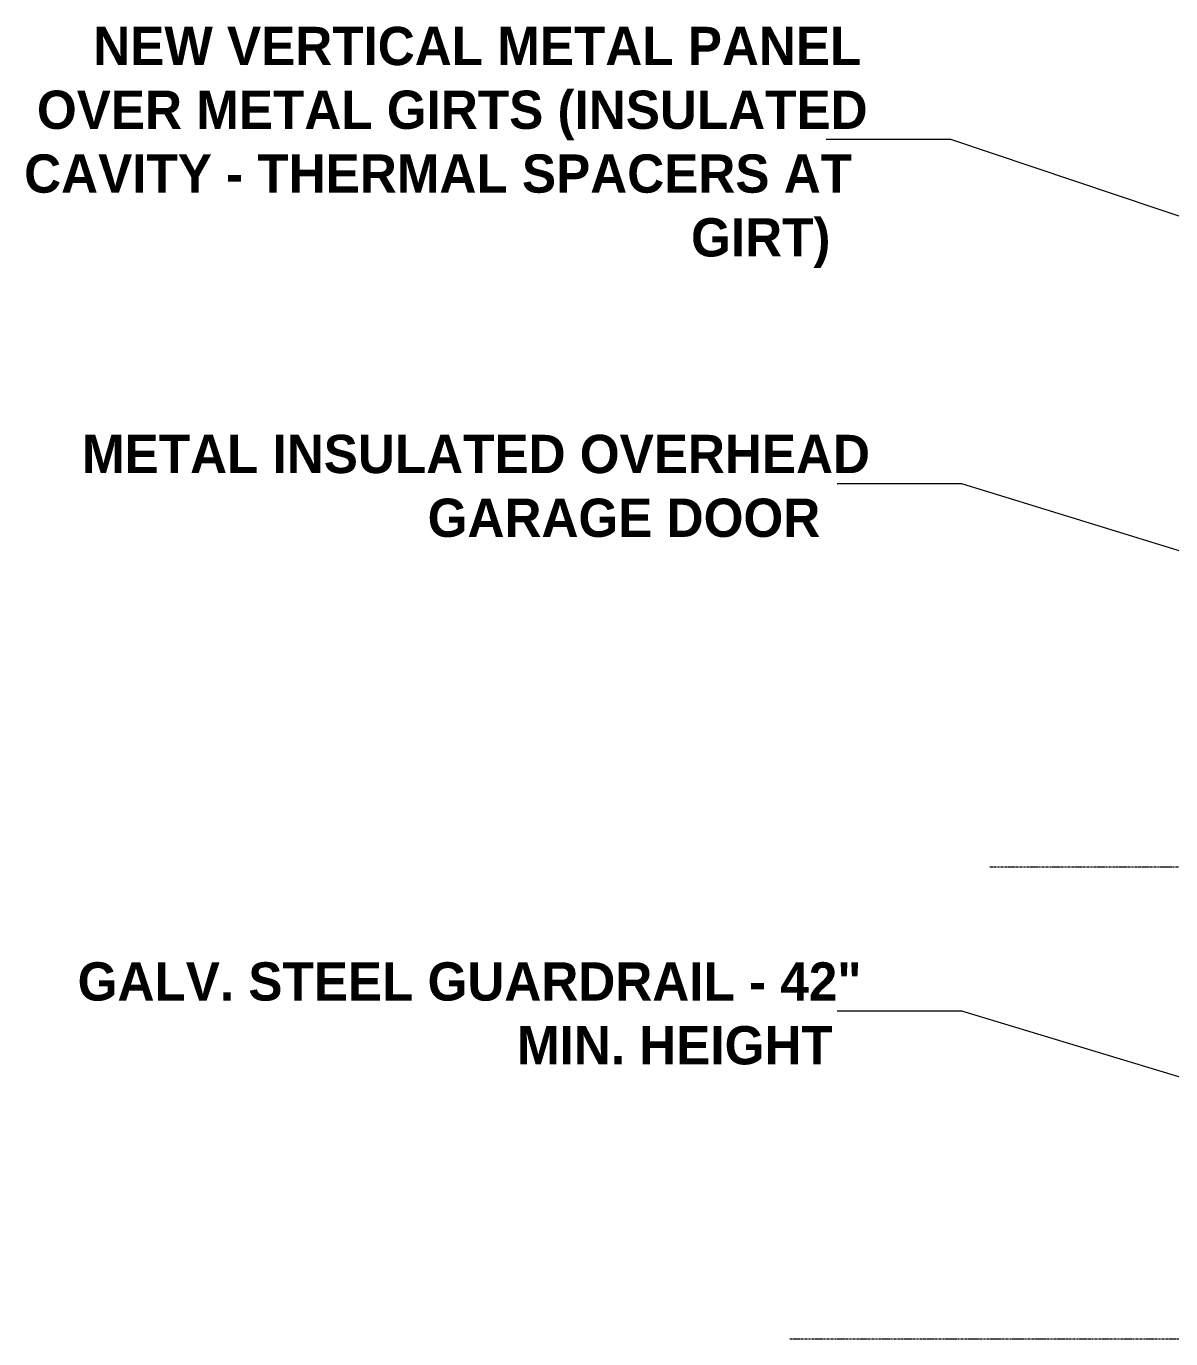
# Model space of a CAD drawing. Header units: inches. Extents: x -12067 to -7981, y -201 to 456.
# Drawn here: x -10039 to -9770, y 0 to 308.6 of the extents above; entities that cross this region are included whole.
import ezdxf

# ---------------------------------------------------------------- set-up
doc = ezdxf.new("R2010")
doc.units = ezdxf.units.IN
doc.header["$MEASUREMENT"] = 0
doc.linetypes.add('Grid Line 1_2_', pattern=[0.875, 0.5, -0.125, 0.125, -0.125])
doc.layers.add('A-FLOR-LEVL', color=51, linetype='Continuous', lineweight=9)
doc.layers.add('G-ANNO-TEXT', color=231, linetype='Continuous', lineweight=9)
doc.styles.add('Century Gothic_B', font='', dxfattribs={"height": 9})
doc.styles.get('Century Gothic_B').set_extended_font_data('Century Gothic', bold=True)

msp = doc.modelspace()

# ---------------------------------------------------------------- linework, layer by layer
at = {"layer": 'A-FLOR-LEVL', "linetype": 'Grid Line 1_2_'}
for p, q in [((-9812.53933, 111), (-8004.51495, 111)), ((-9859.57243, 0), (-8004.51495, 0))]:
    msp.add_line(p, q, dxfattribs=at)
at = {"layer": 'G-ANNO-TEXT'}
for p, q in [((-9821.72246, 281.96401), (-9851.01526, 281.96401)), ((-9517.14704, 179.62747), (-9821.72246, 281.96401)), ((-9819.16485, 201.03375), (-9848.45764, 201.03375)), ((-9460.89145, 90.62245), (-9819.16485, 201.03375)), ((-9819.16485, 77.00894), (-9848.45764, 77.00894)), ((-9647.91467, 25.18323), (-9819.16485, 77.00894))]:
    msp.add_line(p, q, dxfattribs=at)

# ---------------------------------------------------------------- texts
at = {"layer": 'G-ANNO-TEXT', "char_height": 9, "attachment_point": 1, "style": 'Century Gothic_B'}
for s, insert, width in [('NEW VERTICAL METAL PANEL', (-10023.28809, 308.47346), 208.767), ('OVER METAL GIRTS (INSULATED', (-10036.53809, 293.47346), 224.826), ('CAVITY - THERMAL SPACERS AT', (-10039.53809, 278.47346), 228.462), ('GIRT)', (-9882.78809, 263.47346), 38.481), ('METAL INSULATED OVERHEAD', (-10025.94425, 212.53847), 215.13), ('GARAGE DOOR', (-9944.69425, 197.53847), 116.655), ('GALV. STEEL GUARDRAIL - 42"', (-10026.96473, 88.51367), 216.342), ('MIN. HEIGHT', (-9923.71473, 73.51367), 91.203)]:
    msp.add_mtext(s, dxfattribs=dict(at, insert=insert, width=width))

doc.saveas('drawing.dxf')
